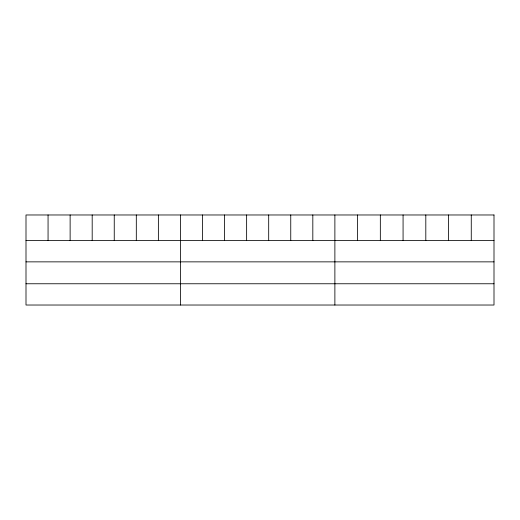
<?xml version="1.0" encoding="UTF-8"?>
<svg xmlns="http://www.w3.org/2000/svg" width="520" height="520" viewBox="0 0 520 520"><rect width="100%" height="100%" fill="white"/><g stroke="black" fill="none" stroke-linecap="round" stroke-linejoin="round"><path stroke-width="0.78" d="M26 240.597L494 240.597M26 261.859L494 261.859M26 283.764L494 283.764M471.269 214.975L471.269 240.597M448.539 214.975L448.539 240.597M425.809 214.975L425.809 240.597M403.072 214.975L403.072 240.597M380.341 214.975L380.341 240.597M357.611 214.975L357.611 240.597M334.88 214.975L334.88 305.026M312.819 214.975L312.819 240.597M290.752 214.975L290.752 240.597M268.69 214.975L268.69 240.597M246.63 214.975L246.63 240.597M224.569 214.975L224.569 240.597M202.501 214.975L202.501 240.597M180.44 214.975L180.44 305.026M158.379 214.975L158.379 240.597M136.312 214.975L136.312 240.597M114.251 214.975L114.251 240.597M92.19 214.975L92.19 240.597M70.129 214.975L70.129 240.597M48.061 214.975L48.061 240.597M494 214.975L26 214.975L26 305.026L494 305.026L494 214.975"/></g></svg>
